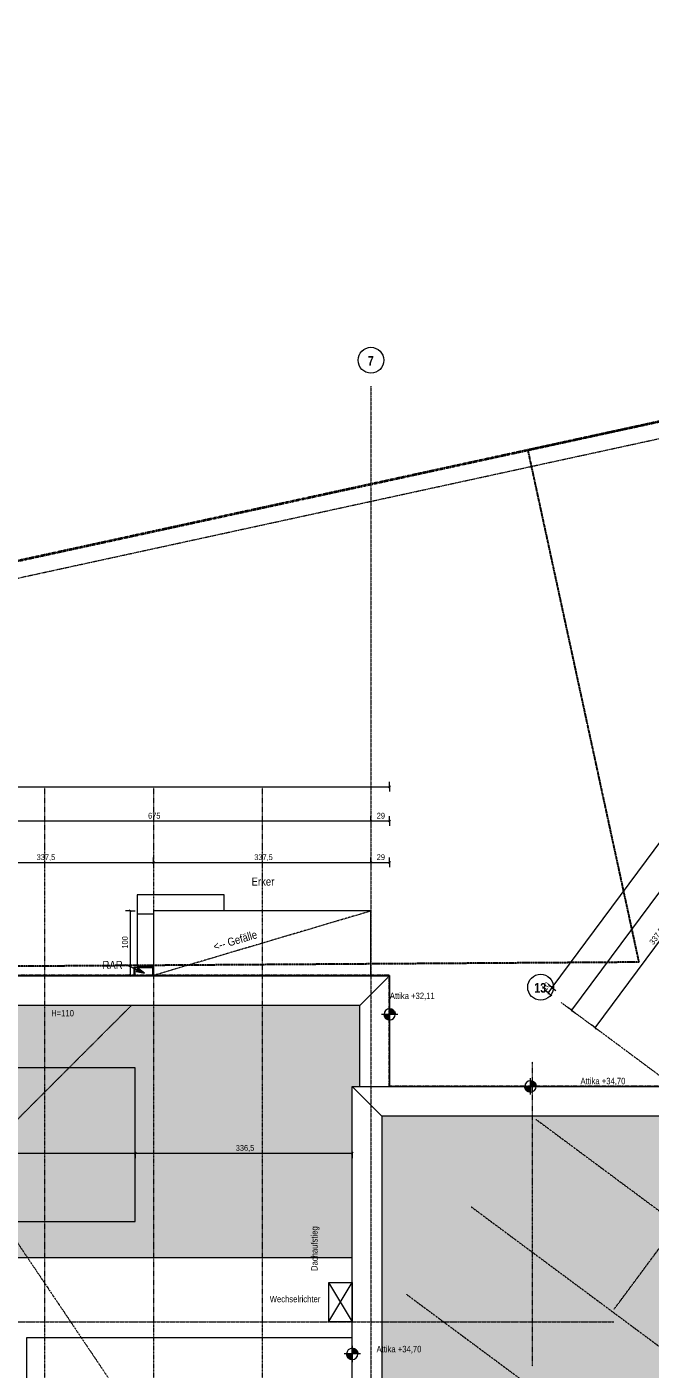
# Model space of a CAD drawing. Header units: centimetres. Extents: x -4512 to 25286, y -2765 to 13485.
# Drawn here: x 19247 to 20215, y 11120 to 13201 of the extents above; entities that cross this region are included whole.
import ezdxf

# ---------------------------------------------------------------- set-up
doc = ezdxf.new("R2010")
doc.units = ezdxf.units.CM
for name, pattern in [('_3D Schnittbereich_', [0.6000000000000001, 0.4, -0.2]), ('_Referenzebene_', [0.6, 0.4, -0.1, 0, -0.1]), ('_Schnittlinie_', [0.6, 0.3, -0.1, 0.1, -0.1]), ('DB_Strichpunkt', [0.28, 0.15, -0.065, 0, -0.065]), ('Grundgrenze', [0.8999999999999999, 0.4, -0.1, 0.1, -0.1, 0.1, -0.1]), ('Rasterlinie', [2.2225, 1.27, -0.3175000000000001, 0.3175000000000001, -0.3175000000000001]), ('Verdeckt 0_5', [0.10584, 0.05292, -0.05292])]:
    doc.linetypes.add(name, pattern=pattern)
for name, color, linetype, lineweight in [('A-ANNO-DIMS', 7, 'Continuous', 5), ('A-ANNO-DIMS-50', 7, 'Continuous', 5), ('A-FLOR', 7, 'Continuous', 9), ('A-FLOR-PATT', 7, 'Continuous', 9), ('A-GENM', 7, 'Continuous', 9), ('A-WALL', 7, 'Continuous', 9), ('G-ANNO-DIMS', 7, 'Continuous', 5), ('I-WALL', 7, 'Continuous', 9), ('S-GRID', 7, 'Continuous', 5), ('S-GRID-IDEN', 7, 'Continuous', 13), ('Text', 7, 'Continuous', 5)]:
    doc.layers.add(name, color=color, linetype=linetype, lineweight=lineweight)
for name, color, linetype, lineweight, true_color in [('A-DETL', 251, 'Continuous', 9, 0x4f4f4f), ('C-PROP-LINE', 96, 'Grundgrenze', 25, 0x008000), ('G-ANNO-SYMB', 9, '_3D Schnittbereich_', 5, 0xc0c0c0)]:
    doc.layers.add(name, color=color, linetype=linetype, lineweight=lineweight, true_color=true_color)
doc.styles.add('Arial Unicode MS_1', font='ARIALUNI.ttf', dxfattribs={"width": 0.85, "height": 9.999999999999998})
doc.styles.add('Arial Unicode MS_3', font='ARIALUNI.ttf', dxfattribs={"width": 0.8, "height": 9})
doc.styles.add('Arial Unicode MS_4', font='ARIALUNI.ttf', dxfattribs={"width": 0.85, "height": 12.5})
doc.styles.add('Arial Unicode MS_B', font='', dxfattribs={"width": 0.8, "height": 14.99999999999999})
doc.styles.get('Arial Unicode MS_B').set_extended_font_data('Arial Unicode MS', bold=True)
doc.dimstyles.new('M_1_100', dxfattribs={"dimscale": 30.48, "dimtxt": 9.052603678738716, "dimasz": 0.0984251968503937, "dimexe": 0.2460629921259842, "dimexo": 0.0625, "dimgap": 0.0328083989501312, "dimtad": 1, "dimdec": 1, "dimrnd": 0.5, "dimdsep": 46, "dimtxsty": 'Arial Unicode MS_3', "dimblk1": 'OBLIQUE', "dimblk2": 'OBLIQUE', "dimsah": 1, "dimcen": 0.09, "dimazin": 0, "dimtfac": 1, "dimtdec": 4, "dimtix": 1, "dimtmove": 0, "dimatfit": 3, "dimfxl": 0.2460629921259842, "dimfxlon": 1, "dimtvp": 1, "dimtolj": 1, "dimtzin": 0, "dimlwd": 13, "dimlwe": 13, "dimarcsym": 2})

# ---------------------------------------------------------------- blocks, each defined once
blk = doc.blocks.new('062_HNP_Attikaverblechung - 062_Attikaverblechung-14013486-DD - FOK AF 300')
at = {"layer": 'A-GENM', "lineweight": 5}
for p, q in [((6.226e-13, -8.46e-13), (516.4228780812256, -8.46e-13)), ((46.00000000000072, -46.00000000000087), (6.226e-13, -8.392e-13)), ((539.5584678330058, -46.00000000000088), (516.4228780812255, -8.934e-13)), ((539.5584678330058, -46.00000000000086), (46.0000000000007, -46.00000000000086))]:
    blk.add_line(p, q, dxfattribs=at)
blk = doc.blocks.new('062_HNP_Attikaverblechung - 062_Attikaverblechung-14013499-DD - FOK AF 300')
at = {"layer": 'A-GENM', "lineweight": 5}
for p, q in [((-45.99999999999915, -46.00000000000087), (6.226e-13, -8.528e-13)), ((6.226e-13, -8.46e-13), (597.1756129919156, -8.46e-13)), ((551.1756129919155, -46.0000000000008), (597.1756129919156, -8.663e-13)), ((551.1756129919155, -46.00000000000086), (-45.99999999999918, -46.00000000000086))]:
    blk.add_line(p, q, dxfattribs=at)
blk = doc.blocks.new('062_HNP_Attikaverblechung - 062_Attikaverblechung-14013502-DD - FOK AF 300')
at = {"layer": 'A-GENM', "lineweight": 5}
for p, q in [((6.091e-13, -8.46e-13), (3877.8623606585, -8.46e-13)), ((3831.8623606585, -46.00000000000037), (3877.8623606585, -8.663e-13)), ((3831.8623606585, -46.00000000000086), (2437.220642900353, -46.00000000000086))]:
    blk.add_line(p, q, dxfattribs=at)
blk = doc.blocks.new('062_HNP_Attikaverblechung - 062_Attikaverblechung-14013503-DD - FOK AF 300')
at = {"layer": 'A-GENM', "lineweight": 5}
for p, q in [((6.226e-13, -8.46e-13), (171.5000000000015, -8.46e-13)), ((46.0000000000007, -46.00000000000086), (6.362e-13, -8.46e-13)), ((171.5000000000014, -46.00000000000086), (171.5000000000015, -8.46e-13)), ((171.5000000000014, -46.00000000000086), (46.0000000000007, -46.00000000000086))]:
    blk.add_line(p, q, dxfattribs=at)
blk = doc.blocks.new('Family - ___-3356438-DD - FOK AF 300')
at = {"layer": 'C-PROP-LINE', "color": 1, "true_color": 0xff0000}
for p, q in [((33347.94712469976, 12544.93648695554), (36279.67961389469, 13181.28907142053)), ((33347.94712469976, 12544.93648695554), (33520.26368687847, 11751.05888498886)), ((33520.26368687847, 11751.05888498886), (30598.00352723634, 11731.71338968652))]:
    blk.add_line(p, q, dxfattribs=at)
blk = doc.blocks.new('Family - ___-4252337-DD - FOK AF 300')
at = {"layer": 'C-PROP-LINE', "color": 5, "lineweight": 35, "true_color": 0x0000ff}
blk.add_line((31470.85341123301, 12137.50046056214), (36279.67961389468, 13181.28907142016), dxfattribs=at)
blk = doc.blocks.new('Family - ___-5162724-DD - FOK AF 300')
at = {"layer": 'C-PROP-LINE', "linetype": '_Referenzebene_'}
for p, q in [((33133.69718792025, 11730.41409288938), (29255.76600759118, 11730.41409288945)), ((33133.69718792026, 11558.58970588136), (33133.69718792025, 11730.41409288938)), ((33592.12338740897, 11558.58970588136), (33133.69718792026, 11558.58970588136))]:
    blk.add_line(p, q, dxfattribs=at)
blk = doc.blocks.new('Raster - Raster horizontal Kreis-118396-DD - FOK AF 300')
at = {"layer": 'S-GRID-IDEN'}
blk.add_circle((0, 0), 0.4000000000000004, dxfattribs=at)
blk = doc.blocks.new('Höhenkoten - Roh-32967-DD - FOK AF 300')
at = {"layer": 'G-ANNO-DIMS'}
h = blk.add_hatch(color=256, dxfattribs=at)
edge = h.paths.add_edge_path()
edge.add_arc((-0.0027363332696677, -1.1e-15), 0.1755155214602179, 89.10670749709578, 180.0000000000002, ccw=False)
edge.add_line((6e-16, 0.1754941900852822), (4e-16, -1.1e-15))
edge.add_line((4e-16, -1.1e-15), (-0.1782518547298856, -6e-16))
h = blk.add_hatch(color=256, dxfattribs=at)
edge = h.paths.add_edge_path()
edge.add_arc((-0.0027363332696677, 3e-16), 0.1755155214602181, 270.89329250290405, 359.99999999999847, ccw=False)
edge.add_line((2e-16, -0.1754941900852832), (4e-16, -1e-15))
edge.add_line((4e-16, -1e-15), (0.1727791881905504, -3.3e-15))
for p, q in [((-0.2527363332696674, 0), (0.2472636667303326, 0)), ((-0.2014091323909538, 0), (0.1981284657474312, 0)), ((8e-16, 0.2549520929039358), (0, -0.2549520929039358)), ((4e-16, -1.1e-15), (6e-16, 0.1754941900852822)), ((-0.1782518547298856, -6e-16), (4e-16, -1.1e-15)), ((0.1727791881905504, -3.3e-15), (4e-16, -1e-15)), ((4e-16, -1e-15), (2e-16, -0.1754941900852832))]:
    blk.add_line(p, q, dxfattribs=at)
blk.add_circle((-0.0027363332696675, 0), 0.1755155214602182, dxfattribs=at)
for centre, radius, start, end in [((-0.0027363332696677, -1.1e-15), 0.1755155214602179, 89.10670749709544, 179.9999999999998), ((-0.0027363332696677, 3e-16), 0.1755155214602181, 270.8932925029036, 359.9999999999981)]:
    blk.add_arc(centre, radius, start, end, dxfattribs=at)
blk = doc.blocks.new('DIMBLOCK10-DD - FOK AF 300')
at = {"layer": 'A-ANNO-DIMS-50', "lineweight": 13}
for p, q in [((19106.38925987919, 11969.90239024601), (19104.88925987919, 11968.40239024601)), ((19106.38925987918, 11969.90239024601), (19106.38925987918, 11977.40239024601)), ((19106.38925987919, 11969.90239024601), (19107.88925987918, 11971.40239024601)), ((19106.38925987919, 11969.90239024601), (19781.38925987919, 11969.90239024601)), ((19106.38925987918, 11969.90239024601), (19106.38925987918, 11962.40239024601)), ((19781.38925987919, 11969.90239024601), (19779.88925987919, 11968.40239024601)), ((19781.38925987918, 11969.90239024601), (19781.38925987918, 11977.40239024601)), ((19781.38925987919, 11969.90239024601), (19782.88925987918, 11971.40239024601)), ((19781.38925987918, 11969.90239024601), (19781.38925987918, 11962.40239024601))]:
    blk.add_line(p, q, dxfattribs=at)
at = {"layer": 'A-ANNO-DIMS-50', "color": 0, "lineweight": 13, "insert": (19435.59103984034, 11982.58464318786), "char_height": 9, "width": 19.91572809322518, "attachment_point": 1, "line_spacing_factor": 1.117605392436879, "style": 'Arial Unicode MS_3'}
blk.add_mtext('675', dxfattribs=at)
blk = doc.blocks.new('_Oblique')
at = {"color": 0, "linetype": 'ByBlock', "lineweight": -2}
blk.add_line((-0.5, -0.5), (0.5, 0.5), dxfattribs=at)
blk = doc.blocks.new('DIMBLOCK11-DD - FOK AF 300')
at = {"layer": 'A-ANNO-DIMS-50', "lineweight": 13}
for p, q in [((19781.38925987919, 11969.90239024601), (19779.88925987919, 11968.40239024601)), ((19781.38925987918, 11969.90239024601), (19781.38925987918, 11977.40239024601)), ((19781.38925987919, 11969.90239024601), (19782.88925987918, 11971.40239024601)), ((19781.38925987919, 11969.90239024601), (19810.32044021221, 11969.90239024601)), ((19781.38925987918, 11969.90239024601), (19781.38925987918, 11962.40239024601)), ((19810.32044021221, 11969.90239024601), (19808.82044021221, 11968.40239024601)), ((19810.32044021221, 11969.90239024601), (19810.32044021221, 11977.40239024601)), ((19810.32044021221, 11969.90239024601), (19811.82044021221, 11971.40239024601)), ((19810.32044021221, 11969.90239024601), (19810.32044021221, 11962.40239024601))]:
    blk.add_line(p, q, dxfattribs=at)
at = {"layer": 'A-ANNO-DIMS-50', "color": 0, "lineweight": 13, "insert": (19790.32270335314, 11982.58464318786), "char_height": 9, "width": 13.27715206215012, "attachment_point": 1, "line_spacing_factor": 1.117605392436879, "style": 'Arial Unicode MS_3'}
blk.add_mtext('29', dxfattribs=at)
blk = doc.blocks.new('DIMBLOCK19-DD - FOK AF 300')
at = {"layer": 'A-ANNO-DIMS-50', "lineweight": 13}
for p, q in [((20494.85802396497, 12218.70215364835), (20092.69293610225, 11676.58755127688)), ((20494.85802396497, 12218.70215364835), (20488.83452838307, 12223.17065462461)), ((20494.85802396497, 12218.70215364835), (20494.54702504384, 12220.80055295999)), ((20494.85802396497, 12218.70215364835), (20495.1690228861, 12216.60375433672)), ((20494.85802396497, 12218.70215364835), (20500.88151954687, 12214.2336526721)), ((20092.69293610225, 11676.58755127688), (20086.66944052035, 11681.05605225313)), ((20092.69293610225, 11676.58755127688), (20092.38193718112, 11678.68595058851)), ((20092.69293610225, 11676.58755127688), (20093.00393502338, 11674.48915196525)), ((20092.69293610225, 11676.58755127688), (20098.71643168415, 11672.11905030062))]:
    blk.add_line(p, q, dxfattribs=at)
at = {"layer": 'A-ANNO-DIMS-50', "color": 0, "lineweight": 13, "insert": (20278.64586684581, 11948.53636818396), "char_height": 9, "width": 19.91572809322518, "attachment_point": 1, "rotation": 53.430307394923965, "line_spacing_factor": 1.117605392436879, "style": 'Arial Unicode MS_3'}
blk.add_mtext('675', dxfattribs=at)
blk = doc.blocks.new('DIMBLOCK45-DD - FOK AF 300')
at = {"layer": 'A-ANNO-DIMS-50', "lineweight": 13}
for p, q in [((15932.38925988315, 12022.97065222287), (15932.38925988315, 12030.47065222287)), ((15932.38925988315, 12022.97065222287), (15933.88925988315, 12024.47065222287)), ((19810.32044021221, 12022.97065222287), (19810.32044021221, 12030.47065222287)), ((19810.32044021221, 12022.97065222287), (19811.82044021221, 12024.47065222287)), ((15932.38925988315, 12022.97065222287), (15930.88925988315, 12021.47065222287)), ((15932.38925988315, 12022.97065222287), (19810.32044021221, 12022.97065222287)), ((15932.38925988315, 12022.97065222287), (15932.38925988315, 12015.47065222287)), ((19810.32044021221, 12022.97065222287), (19808.82044021221, 12021.47065222287)), ((19810.32044021221, 12022.97065222287), (19810.32044021221, 12015.47065222287))]:
    blk.add_line(p, q, dxfattribs=at)
at = {"layer": 'A-ANNO-DIMS-50', "color": 0, "lineweight": 13, "insert": (17858.94943019164, 12035.65290516472), "char_height": 9, "width": 29.77300765451845, "attachment_point": 1, "line_spacing_factor": 1.117605392436879, "style": 'Arial Unicode MS_3'}
blk.add_mtext('3.878', dxfattribs=at)
blk = doc.blocks.new('DIMBLOCK52-DD - FOK AF 300')
at = {"layer": 'A-ANNO-DIMS-50', "lineweight": 13}
for p, q in [((20984.00429908317, 12954.60386433994), (20062.10056821459, 11711.88665797915)), ((20984.00429908317, 12954.60386433994), (20977.98080350126, 12959.07236531619)), ((20984.00429908317, 12954.60386433994), (20983.69330016204, 12956.70226365157)), ((20984.00429908317, 12954.60386433994), (20984.3152980043, 12952.5054650283)), ((20984.00429908317, 12954.60386433994), (20990.02779466507, 12950.13536336369)), ((20062.10056821459, 11711.88665797915), (20056.07707263269, 11716.3551589554)), ((20062.10056821459, 11711.88665797915), (20061.78956929346, 11713.98505729078)), ((20062.10056821459, 11711.88665797915), (20062.41156713573, 11709.78825866751)), ((20062.10056821459, 11711.88665797915), (20068.1240637965, 11707.4181570029))]:
    blk.add_line(p, q, dxfattribs=at)
at = {"layer": 'A-ANNO-DIMS-50', "color": 0, "lineweight": 13, "insert": (20503.02868008965, 12327.5395235601), "char_height": 9, "width": 39.63028721581172, "attachment_point": 1, "rotation": 53.430307394923915, "line_spacing_factor": 1.117605392436879, "style": 'Arial Unicode MS_3'}
blk.add_mtext('1.547,5', dxfattribs=at)
blk = doc.blocks.new('DIMBLOCK53-DD - FOK AF 300')
at = {"layer": 'A-ANNO-DIMS-50', "lineweight": 13}
for p, q in [((20062.10056821459, 11711.88665797915), (20056.07707263269, 11716.3551589554)), ((20062.10056821459, 11711.88665797915), (20061.78956929346, 11713.98505729078)), ((20056.06932421036, 11703.75660009039), (20050.04582862846, 11708.22510106665)), ((20056.06932421036, 11703.75660009039), (20055.75832528923, 11705.85499940203)), ((20062.10056821459, 11711.88665797915), (20056.06932421036, 11703.75660009039)), ((20056.06932421036, 11703.75660009039), (20056.38032313149, 11701.65820077876)), ((20056.06932421036, 11703.75660009039), (20062.09281979226, 11699.28809911414)), ((20062.10056821459, 11711.88665797915), (20062.41156713573, 11709.78825866751)), ((20062.10056821459, 11711.88665797915), (20068.1240637965, 11707.4181570029))]:
    blk.add_line(p, q, dxfattribs=at)
at = {"layer": 'A-ANNO-DIMS-50', "color": 0, "lineweight": 13, "insert": (20045.60335988444, 11710.93466883352), "char_height": 9, "width": 13.27715206215012, "attachment_point": 1, "rotation": 53.430307394923915, "line_spacing_factor": 1.117605392436879, "style": 'Arial Unicode MS_3'}
blk.add_mtext('10', dxfattribs=at)
blk = doc.blocks.new('DIMBLOCK82-DD - FOK AF 300')
at = {"layer": 'A-ANNO-DIMS-50', "lineweight": 13}
for p, q in [((20129.291383565, 11649.43717057305), (20330.37392749408, 11920.49447175568)), ((20330.37392749408, 11920.49447175568), (20324.35043191218, 11924.96297273193)), ((20330.37392749408, 11920.49447175568), (20330.06292857295, 11922.59287106732)), ((20330.37392749408, 11920.49447175568), (20330.68492641521, 11918.39607244405)), ((20330.37392749408, 11920.49447175568), (20336.39742307599, 11916.02597077943)), ((20129.291383565, 11649.43717057304), (20123.26788798309, 11653.90567154929)), ((20129.291383565, 11649.43717057305), (20128.98038464387, 11651.53556988468)), ((20129.291383565, 11649.43717057305), (20129.60238248613, 11647.33877126141)), ((20129.291383565, 11649.43717057304), (20135.31487914691, 11644.9686695968))]:
    blk.add_line(p, q, dxfattribs=at)
at = {"layer": 'A-ANNO-DIMS-50', "color": 0, "lineweight": 13, "insert": (20212.25597215603, 11782.55871022532), "char_height": 9, "width": 29.77300765451845, "attachment_point": 1, "rotation": 53.43030739492002, "line_spacing_factor": 1.117605392436879, "style": 'Arial Unicode MS_3'}
blk.add_mtext('337,5', dxfattribs=at)
blk = doc.blocks.new('DIMBLOCK122-DD - FOK AF 300')
at = {"layer": 'A-ANNO-DIMS-50', "lineweight": 13}
for p, q in [((19106.38925987889, 11905.64023265292), (19104.88925987889, 11904.14023265292)), ((19106.38925987889, 11905.64023265292), (19106.38925987889, 11913.14023265292)), ((19106.38925987889, 11905.64023265292), (19107.88925987888, 11907.14023265292)), ((19106.38925987889, 11905.64023265292), (19443.89005956602, 11905.64023265292)), ((19106.38925987889, 11905.64023265292), (19106.38925987889, 11898.14023265292)), ((19443.89005956602, 11905.64023265292), (19442.39005956602, 11904.14023265292)), ((19443.89005956602, 11905.64023265292), (19443.89005956602, 11913.14023265292)), ((19443.89005956602, 11905.64023265292), (19445.39005956602, 11907.14023265292)), ((19443.89005956602, 11905.64023265292), (19443.89005956602, 11898.14023265292))]:
    blk.add_line(p, q, dxfattribs=at)
at = {"layer": 'A-ANNO-DIMS-50', "color": 0, "lineweight": 13, "insert": (19262.73423986641, 11918.32248559477), "char_height": 9, "width": 29.77300765451845, "attachment_point": 1, "line_spacing_factor": 1.117605392436879, "style": 'Arial Unicode MS_3'}
blk.add_mtext('337,5', dxfattribs=at)
blk = doc.blocks.new('DIMBLOCK123-DD - FOK AF 300')
at = {"layer": 'A-ANNO-DIMS-50', "lineweight": 13}
for p, q in [((19443.89005956602, 11905.64023265292), (19442.39005956602, 11904.14023265292)), ((19443.89005956602, 11905.64023265292), (19443.89005956602, 11913.14023265292)), ((19443.89005956602, 11905.64023265292), (19445.39005956602, 11907.14023265292)), ((19443.89005956602, 11905.64023265292), (19781.38925987892, 11905.64023265292)), ((19443.89005956602, 11905.64023265292), (19443.89005956602, 11898.14023265292)), ((19781.38925987892, 11905.64023265292), (19779.88925987893, 11904.14023265292)), ((19781.38925987892, 11905.64023265292), (19781.38925987892, 11913.14023265292)), ((19781.38925987892, 11905.64023265292), (19782.88925987892, 11907.14023265292)), ((19781.38925987892, 11905.64023265292), (19781.38925987892, 11898.14023265292))]:
    blk.add_line(p, q, dxfattribs=at)
at = {"layer": 'A-ANNO-DIMS-50', "color": 0, "lineweight": 13, "insert": (19600.23423986643, 11918.32248559477), "char_height": 9, "width": 29.77300765451845, "attachment_point": 1, "line_spacing_factor": 1.117605392436879, "style": 'Arial Unicode MS_3'}
blk.add_mtext('337,5', dxfattribs=at)
blk = doc.blocks.new('DIMBLOCK124-DD - FOK AF 300')
at = {"layer": 'A-ANNO-DIMS-50', "lineweight": 13}
for p, q in [((19781.38925987892, 11905.64023265292), (19779.88925987893, 11904.14023265292)), ((19781.38925987892, 11905.64023265292), (19781.38925987892, 11913.14023265292)), ((19781.38925987892, 11905.64023265292), (19782.88925987892, 11907.14023265292)), ((19781.38925987892, 11905.64023265292), (19810.32044021221, 11905.64023265292)), ((19781.38925987892, 11905.64023265292), (19781.38925987892, 11898.14023265292)), ((19810.32044021221, 11905.64023265292), (19808.82044021221, 11904.14023265292)), ((19810.32044021221, 11905.64023265292), (19810.32044021221, 11913.14023265292)), ((19810.32044021221, 11905.64023265292), (19811.82044021221, 11907.14023265292)), ((19810.32044021221, 11905.64023265292), (19810.32044021221, 11898.14023265292))]:
    blk.add_line(p, q, dxfattribs=at)
at = {"layer": 'A-ANNO-DIMS-50', "color": 0, "lineweight": 13, "insert": (19790.322703353, 11918.32248559477), "char_height": 9, "width": 13.27715206215012, "attachment_point": 1, "line_spacing_factor": 1.117605392436879, "style": 'Arial Unicode MS_3'}
blk.add_mtext('29', dxfattribs=at)
blk = doc.blocks.new('DIMBLOCK125-DD - FOK AF 300')
at = {"layer": 'A-ANNO-DIMS-50', "lineweight": 13}
for p, q in [((19407.90627229283, 11830.41409289307), (19400.40627229284, 11830.41409289307)), ((19407.90627229283, 11830.41409289307), (19406.40627229284, 11831.91409289307)), ((19407.90627229283, 11830.41409289307), (19407.90627229283, 11730.41409288938)), ((19407.90627229283, 11830.41409289307), (19409.40627229283, 11828.91409289307)), ((19407.90627229283, 11830.41409289307), (19415.40627229283, 11830.41409289307)), ((19407.90627229283, 11730.41409288938), (19400.40627229284, 11730.41409288938)), ((19407.90627229283, 11730.41409288938), (19406.40627229284, 11731.91409288938)), ((19407.90627229283, 11730.41409288938), (19409.40627229283, 11728.91409288938)), ((19407.90627229283, 11730.41409288938), (19415.40627229283, 11730.41409288938))]:
    blk.add_line(p, q, dxfattribs=at)
at = {"layer": 'A-ANNO-DIMS-50', "color": 0, "lineweight": 13, "insert": (19395.22401935097, 11772.11587285238), "char_height": 9, "width": 19.91572809322518, "attachment_point": 1, "rotation": 90, "line_spacing_factor": 1.117605392436879, "style": 'Arial Unicode MS_3'}
blk.add_mtext('100', dxfattribs=at)
blk = doc.blocks.new('DIMBLOCK134-DD - FOK AF 300')
at = {"layer": 'A-ANNO-DIMS-50', "lineweight": 13}
for p, q in [((18725.72052748357, 11455.0594231145), (18725.72052748357, 11462.5594231145)), ((19415.72052748358, 11455.0594231145), (19415.72052748358, 11462.5594231145)), ((18725.72052748357, 11455.0594231145), (18724.22052748357, 11453.5594231145)), ((18725.72052748357, 11455.0594231145), (18727.22052748357, 11456.5594231145)), ((18725.72052748357, 11455.0594231145), (19415.72052748358, 11455.0594231145)), ((18725.72052748357, 11455.0594231145), (18725.72052748357, 11447.5594231145)), ((19415.72052748358, 11455.0594231145), (19414.22052748358, 11453.5594231145)), ((19415.72052748358, 11455.0594231145), (19417.22052748357, 11456.5594231145)), ((19415.72052748358, 11455.0594231145), (19415.72052748358, 11447.5594231145))]:
    blk.add_line(p, q, dxfattribs=at)
at = {"layer": 'A-ANNO-DIMS-50', "color": 0, "lineweight": 13, "insert": (19062.42230744473, 11467.74167605635), "char_height": 9, "width": 19.91572809322518, "attachment_point": 1, "line_spacing_factor": 1.117605392436879, "style": 'Arial Unicode MS_3'}
blk.add_mtext('690', dxfattribs=at)
blk = doc.blocks.new('DIMBLOCK135-DD - FOK AF 300')
at = {"layer": 'A-ANNO-DIMS-50', "lineweight": 13}
for p, q in [((19415.72052748358, 11455.0594231145), (19415.72052748358, 11462.5594231145)), ((19752.32044021221, 11455.0594231145), (19752.32044021221, 11462.5594231145)), ((19415.72052748358, 11455.0594231145), (19414.22052748358, 11453.5594231145)), ((19415.72052748358, 11455.0594231145), (19417.22052748357, 11456.5594231145)), ((19415.72052748358, 11455.0594231145), (19752.32044021221, 11455.0594231145)), ((19415.72052748358, 11455.0594231145), (19415.72052748358, 11447.5594231145)), ((19752.32044021221, 11455.0594231145), (19750.82044021221, 11453.5594231145)), ((19752.32044021221, 11455.0594231145), (19753.82044021221, 11456.5594231145)), ((19752.32044021221, 11455.0594231145), (19752.32044021221, 11447.5594231145))]:
    blk.add_line(p, q, dxfattribs=at)
at = {"layer": 'A-ANNO-DIMS-50', "color": 0, "lineweight": 13, "insert": (19571.61506399185, 11467.74167605635), "char_height": 9, "width": 29.77300765451845, "attachment_point": 1, "line_spacing_factor": 1.117605392436879, "style": 'Arial Unicode MS_3'}
blk.add_mtext('336,5', dxfattribs=at)

msp = doc.modelspace()

# ---------------------------------------------------------------- hatches: boundary and pattern name
at = {"layer": 'A-FLOR-PATT', "true_color": 0xeef1d8}
h = msp.add_hatch(color=254, dxfattribs=at)
h.paths.add_polyline_path([(15996.59081027089, 10366.41409288959), (16258.69272080971, 10366.4140928896), (16258.69272080971, 11258.64307972818), (17020.82481850425, 11258.64307972818), (17020.82481850425, 11397.41409288946), (17038.32410125745, 11397.41409288947), (17038.32410125745, 11684.16409288946), (15978.38925988319, 11684.16409288946), (15978.38925988319, 10880.91409288349), (16047.38925988318, 10880.91409288348), (16047.38925988318, 10840.91409288348), (16007.38925988318, 10840.91409288348), (16007.38925988318, 10820.91409288348), (15978.38925988319, 10820.91409288348), (15978.38925988319, 10366.41409288959)])
h.paths.add_polyline_path([(17131.30090584521, 10366.41409288959), (17131.30090584521, 10647.15371337579), (17031.22715797567, 10647.15371337579), (17031.22715797567, 10366.41409288959), (17129.2221912896, 10366.41409288959)])
h.paths.add_polyline_path([(18129.23021410232, 10366.41409288959), (18146.27084588423, 10366.41409288959), (18146.27084588423, 10666.21653746148), (18046.1970980147, 10666.21653746148), (18046.1970980147, 10366.41409288959)])
h.paths.add_polyline_path([(18269.17772896189, 10366.41409288959), (18468.06857440147, 10366.41409288959), (18468.06857440147, 10912.41409288946), (17903.38925988042, 10912.41409288904), (17903.38925988042, 10837.2131744621), (18269.1777289619, 10837.2131744621), (18269.17772896189, 10395.01247829866)])
h.paths.add_polyline_path([(18600.13925987919, 10366.41409288959), (18600.13925987919, 10912.41409288945), (18472.06857440147, 10912.41409288946), (18472.06857440147, 10366.41409288959), (18504.23322265709, 10366.41409288959)])
h.paths.add_polyline_path([(16456.30090584279, 10366.41409288959), (16456.30090584279, 10666.2165374615), (16356.22715797326, 10666.2165374615), (16356.22715797326, 10366.4140928896), (16379.21617418006, 10366.41409288959)])
h.paths.add_polyline_path([(17131.30090584521, 10657.15371337579), (17131.30090584521, 10666.2165374615), (17031.22715797567, 10666.2165374615), (17031.22715797567, 10657.15371337579), (17129.2221912896, 10657.15371337579)])
h.paths.add_polyline_path([(18414.38925987067, 10701.91409288952), (18374.38925987067, 10701.91409288952), (18374.38925987067, 10741.91409288952), (18371.88925987556, 10741.91409288952), (18371.88925987556, 10790.91409288952), (18437.38925987556, 10790.91409288952), (18437.38925987556, 10741.91409288952), (18414.38925987067, 10741.91409288952), (18414.38925987067, 10719.67786859526)])
h.paths.add_polyline_path([(17030.82481850426, 11258.64307972818), (17038.32410125745, 11258.64307972818), (17038.32410125745, 11387.41409288946), (17030.82481850426, 11387.41409288946), (17030.82481850426, 11259.74745724903)])
h.paths.add_polyline_path([(18129.23021410232, 11258.91409289009), (18430.39050878765, 11258.91409289009), (18430.39050878765, 11304.91409288924), (18495.89050878764, 11304.91409288924), (18495.89050878764, 11309.91409288987), (19105.39050878805, 11309.91409288987), (19105.39050878805, 11339.91409288986), (19065.39050878805, 11339.91409288986), (19065.39050878805, 11379.91409288987), (19170.89050878804, 11379.91409288987), (19170.89050878804, 11292.91409289009), (19752.32044021227, 11292.91409289009), (19752.32044021227, 11558.58970588137), (19764.32044021227, 11558.58970588137), (19764.32044021227, 11558.66409288946), (19764.25162054168, 11558.66409288946), (19764.25162054168, 11684.16409288946), (18369.60990278354, 11684.16409288946), (18369.60990278354, 11267.39427736654), (18364.60990278354, 11267.39427736654), (18364.60990278354, 11684.16409288946), (17742.24518405668, 11684.16409288946), (17742.24518405668, 11397.41409288947), (17767.38925987984, 11397.41409288946), (17767.38925987984, 11379.91409289013), (17860.88929042805, 11379.91409289013), (17860.88929042805, 11339.91409289013), (17820.89050878748, 11339.91409289013), (17820.89050878748, 11309.91409289014), (17767.38925987984, 11309.91409289014), (17767.38925987984, 11258.91409289009), (18004.22921125072, 11258.91409289009)])
h.paths.add_polyline_path([(17742.24518405668, 11258.91409289009), (17757.38925987983, 11258.91409289009), (17757.38925987983, 11309.91409289014), (17755.39050878747, 11309.91409289014), (17755.39050878747, 11379.91409289013), (17757.38925987983, 11379.91409289013), (17757.38925987983, 11387.41409288946), (17742.24518405668, 11387.41409288946), (17742.24518405668, 11268.35270385336)])
h.paths.add_polyline_path([(16744.88931255924, 11311.41389402181), (16674.88931255924, 11311.41389402181), (16674.88931255924, 11376.91389402179), (16704.88931255924, 11376.91389402179), (16704.88931255924, 11416.91389402179), (16744.88931255924, 11416.91389402179), (16744.88931255924, 11312.16409288947)])
at = {"layer": 'A-FLOR-PATT', "lineweight": 5, "true_color": 0x787878}
h = msp.add_hatch(dxfattribs=at)
h.set_pattern_fill('FP_34', color=8, style=0, pattern_type=2)
h.set_pattern_definition([(49.99999999999999, (-13323.43797770803, 0.09281), (9.109093891767046, -0.7965760923931402), [0.9525, -10.477]), (355.001, (-13323.43797770803, 0.09281), (-1.76227938912879, 9.552899264341262), [0.762, -8.382]), (100.451, (-13322.67888770803, 0.02641), (7.346606168913798, 8.755891205290167), [0.8094899999999999, -8.904]), (46.184, (-13323.43797770803, 2.633), (13.55348007158983, -2.101925771528904), [1.429, -15.716]), (96.636, (-13322.30874770803, 2.458), (11.86984813980185, 12.3715800986795), [1.214, -13.357]), (351.185, (-13323.43797770803, 2.633), (11.87001014356361, 12.37110953761614), [1.143, -12.573]), (21.001, (-13322.16774770803, 1.998), (7.580894514464105, -5.112745188308139), [0.9524999999999998, -10.477]), (326.001, (-13322.16774770803, 1.998), (3.090013181379185, 9.20952395832178), [0.76199, -8.382]), (71.45100000000001, (-13321.53674770803, 1.572), (10.67042682607883, 4.096369654864801), [0.8095, -8.904]), (37.5, (-13323.43797770803, 0.09281), (0.1543183468567411, 4.227552701956937), [0.4191, -7.861000000000001, 0.4191, -8.09, -8.414]), (37.5, (-13323.43797770803, 0.09281), (0.1543183468567411, 4.227552701956937), [-16.789, 0.4191, -7.995]), (7.500999999999999, (-13323.43797770803, 0.09281), (3.340699246934778, 5.008970407332171), [0.4191, -4.431999999999999, 0.4191, -7.671, -3.207]), (7.500999999999999, (-13323.43797770803, 0.09281), (3.340699246934778, 5.008970407332171), [-12.941, 0.4191, -2.788]), (327.501, (-13326.26974770803, 0.09277), (6.779755539736923, -0.2865306639899243), [0.41909, -2.756, 0.41909, -9.487, -13.144]), (327.501, (-13326.26974770803, 0.09277), (6.779755539736923, -0.2865306639899243), [-13.081, 0.41909, -12.725]), (317.501, (-13327.53974770803, 0.09276), (7.4066095414624, 1.271227792458199), [0.41909, -3.708, 0.41909, -6.159, -9.334]), (317.501, (-13327.53974770803, 0.09276), (7.4066095414624, 1.271227792458199), [-10.706, 0.41909, -8.915])])
h.paths.add_polyline_path([(19798.3892598792, 11445.23642300624), (20235.90159618804, 11512.58970588137), (19798.3892598792, 11512.58970588137), (19798.3892598792, 11465.10087130435)])
h = msp.add_hatch(dxfattribs=at)
h.set_pattern_fill('FP_37', color=8, style=0, pattern_type=2)
h.set_pattern_definition([(49.99300000000001, (-13324.65774770803, 5.564), (9.108750334233665, -0.7948712780055054), [0.9523299999999999, -10.476]), (355.014, (-13324.65774770803, 5.564), (-1.761805829239282, 9.548253569111917), [0.7619600000000001, -8.382]), (100.456, (-13323.89837770803, 5.497999999999999), (7.346386486447374, 8.7535821005885), [0.80911, -8.9]), (46.178, (-13324.65774770803, 8.103), (13.55386508192538, -2.098381838694715), [1.429, -15.714]), (96.63899999999997, (-13323.52798770803, 7.928), (11.86966280227685, 12.3682284083148), [1.214, -13.35]), (351.2, (-13324.65774770803, 8.103), (11.8699589722628, 12.36866358976579), [1.143, -12.572]), (21.002, (-13323.38748770803, 7.468), (7.580842113851049, -5.109453771672895), [0.95249, -10.477]), (326.02, (-13323.38748770803, 7.468), (3.089987374363467, 9.20609515626872), [0.7618, -8.38]), (71.445, (-13322.75577770803, 7.042000000000001), (10.67022593460574, 4.096518461384887), [0.8092199999999999, -8.901]), (37.496, (-13324.65774770803, 5.564), (0.1544287955393298, 4.226139816322725), [0.41907, -7.861000000000001, 0.41907, -8.089, -8.413]), (37.496, (-13324.65774770803, 5.564), (0.1544287955393298, 4.226139816322725), [-16.788, 0.41907, -7.994]), (7.508999999999999, (-13324.65774770803, 5.564), (3.341252618365725, 5.007584641347981), [0.4191, -4.431999999999999, 0.4191, -7.671, -3.207]), (7.508999999999999, (-13324.65774770803, 5.564), (3.341252618365725, 5.007584641347981), [-12.941, 0.4191, -2.788]), (327.52, (-13327.48974770803, 5.563), (6.779313178950805, -0.2851259751477317), [0.419, -2.755, 0.419, -9.485, -13.141]), (327.52, (-13327.48974770803, 5.563), (6.779313178950805, -0.2851259751477317), [-13.078, 0.419, -12.722]), (317.519, (-13328.75974770803, 5.563), (7.406271963628473, 1.272141737689179), [0.4189600000000001, -3.707, 0.4189600000000001, -6.157, -9.331]), (317.519, (-13328.75974770803, 5.563), (7.406271963628473, 1.272141737689179), [-10.703, 0.4189600000000001, -8.912])])
h.paths.add_polyline_path([(20363.99997776759, 11043.32157677055), (20348.35015409832, 11141.42947930652), (20324.9002329029, 11158.82571580849), (20341.91627260481, 11181.76313621106), (20341.53296262444, 11184.16608585387), (20323.50312978383, 11159.86208428255), (20232.21873162562, 11227.58107429818), (20316.48754796987, 11341.17444274204), (20289.14399487159, 11512.58970588137), (20235.90159618804, 11512.58970588137), (19798.3892598792, 11445.23642300624), (19798.3892598792, 11438.35878718498), (20347.99801471804, 11054.49776322587)])
h = msp.add_hatch(dxfattribs=at)
h.set_pattern_fill('FP_89', color=8, style=0, pattern_type=2)
h.set_pattern_definition([(50.004, (-13320.94574770803, -3.38), (9.108260036566453, -0.7938885981587598), [0.9524799999999999, -10.477]), (355.016, (-13320.94574770803, -3.38), (-1.761965369992427, 9.550184502665248), [0.7619099999999999, -8.380999999999997]), (100.453, (-13320.18674770803, -3.446), (7.346300526177097, 8.756147644888708), [0.8093100000000001, -8.902000000000001]), (46.18899999999999, (-13320.94574770803, -0.84009), (13.55219084733908, -2.097944526744869), [1.429, -15.716]), (96.636, (-13319.81674770803, -1.015), (11.86873927816719, 12.3724578377496), [1.214, -13.354]), (351.2, (-13320.94574770803, -0.84009), (11.8694297013902, 12.37178126074641), [1.143, -12.571]), (21.012, (-13319.67574770803, -1.475), (7.580225319067717, -5.109781219598812), [0.9524799999999999, -10.477]), (326.013, (-13319.67574770803, -1.475), (3.089742604290463, 9.20905291760409), [0.76181, -8.38]), (71.45100000000001, (-13319.04374770803, -1.9), (10.67011500524774, 4.09858387431402), [0.80942, -8.904]), (37.507, (-13320.94574770803, -3.38), (0.1544107110595343, 4.22677824498874), [0.4191, -7.861000000000001, 0.4191, -8.09, -8.414]), (37.507, (-13320.94574770803, -3.38), (0.1544107110595343, 4.22677824498874), [-16.789, 0.4191, -7.995]), (7.515000000000003, (-13320.94574770803, -3.38), (3.34059742126143, 5.008925919701895), [0.4190699999999999, -4.431999999999998, 0.4190699999999999, -7.669999999999998, -3.206999999999999]), (7.515000000000003, (-13320.94574770803, -3.38), (3.34059742126143, 5.008925919701895), [-12.94, 0.4190699999999999, -2.786999999999999]), (327.514, (-13323.77756770803, -3.38), (6.778976854262027, -0.2844552853784377), [0.419, -2.755, 0.419, -9.485, -13.141]), (327.514, (-13323.77756770803, -3.38), (6.778976854262027, -0.2844552853784377), [-13.078, 0.419, -12.722]), (317.511, (-13325.04774770803, -3.381), (7.405650150521968, 1.27319591896689), [0.41898, -3.707, 0.41898, -6.157999999999999, -9.332]), (317.511, (-13325.04774770803, -3.381), (7.405650150521968, 1.27319591896689), [-10.703, 0.41898, -8.913])])
h.paths.add_polyline_path([(19798.32044021224, 10924.69127732575), (20340.16806715919, 11011.19619682334), (19798.3892598792, 11437.64310165589), (19798.3892598792, 10972.68907636684), (19798.32044021224, 10972.68907636684), (19798.32044021224, 10930.70665138684)])
h = msp.add_hatch(dxfattribs=at)
h.set_pattern_fill('FP_93', color=8, style=0, pattern_type=2)
h.set_pattern_definition([(50.008, (-13316.17174770803, -5.345), (9.10767275760642, -0.7940188539032853), [0.9525, -10.477]), (355.014, (-13316.17174770803, -5.345), (-1.761545092267691, 9.551242217005472), [0.76185, -8.38]), (100.451, (-13315.41274770803, -5.411), (7.345441363947726, 8.756693221119818), [0.8093899999999999, -8.902999999999999]), (46.19300000000001, (-13316.17174770803, -2.806), (13.55167449143593, -2.099133982899782), [1.429, -15.716]), (96.63499999999998, (-13315.04174770803, -2.98), (11.86784637017024, 12.37312844570996), [1.214, -13.355]), (351.198, (-13316.17174770803, -2.806), (11.86819114537599, 12.37364941869693), [1.143, -12.57]), (21.014, (-13314.90174770803, -3.44), (7.579828782684977, -5.110808705594483), [0.9524299999999997, -10.477]), (326.008, (-13314.90174770803, -3.44), (3.089717118354057, 9.209342328774074), [0.7618, -8.38]), (71.454, (-13314.26974770803, -3.866), (10.66863425475347, 4.098512551926728), [0.8094799999999998, -8.903999999999996]), (37.511, (-13316.17174770803, -5.345), (0.154908862346844, 4.227397928320258), [0.4190899999999999, -7.860999999999999, 0.4190899999999999, -8.089999999999996, -8.413999999999996]), (37.511, (-13316.17174770803, -5.345), (0.154908862346844, 4.227397928320258), [-16.78899999999999, 0.4190899999999999, -7.993999999999998]), (7.515000000000003, (-13316.17174770803, -5.345), (3.340466635514029, 5.009917330357617), [0.4190399999999999, -4.431999999999998, 0.4190399999999999, -7.669999999999998, -3.206]), (7.515000000000003, (-13316.17174770803, -5.345), (3.340466635514029, 5.009917330357617), [-12.94, 0.4190399999999999, -2.786999999999999]), (327.508, (-13319.00274770803, -5.346), (6.778103562545585, -0.2846279947701298), [0.41899, -2.755, 0.41899, -9.484, -13.141]), (327.508, (-13319.00274770803, -5.346), (6.778103562545585, -0.2846279947701298), [-13.078, 0.41899, -12.722]), (317.506, (-13320.27274770803, -5.346), (7.405023881546839, 1.273225162224262), [0.4189899999999999, -3.706999999999999, 0.4189899999999999, -6.157999999999998, -9.331999999999997]), (317.506, (-13320.27274770803, -5.346), (7.405023881546839, 1.273225162224262), [-10.703, 0.4189899999999999, -8.912999999999997])])
h.paths.add_polyline_path([(20340.16806715919, 11011.19619682334), (20363.99997776759, 11043.32157677055), (19798.3892598792, 11438.35878718498), (19798.3892598792, 11437.64310165589), (20335.18540941715, 11015.11816450347)])
at = {"layer": 'Text'}
msp.add_hatch(color=256, dxfattribs=at).paths.add_polyline_path([(19429.89693992098, 11734.01243186457), (19419.61964352302, 11741.64831004173), (19417.35548460372, 11736.58951457829)])

# ---------------------------------------------------------------- linework, layer by layer
at = {"layer": 'A-DETL', "color": 7, "linetype": 'Verdeckt 0_5', "lineweight": 5}
for p, q in [((19781.38926015009, 11830.41409290271), (19443.88925616211, 11730.41215090314)), ((19409.85372992238, 11684.16409288944), (18937.07438296244, 11211.38469594707))]:
    msp.add_line(p, q, dxfattribs=at)
at = {"layer": 'A-DETL', "color": 7, "lineweight": 5}
for p, q in [((19490.38926387129, 11746.38183821135), (19488.38926387129, 11746.38183821135)), ((19415.72052748358, 11587.37900154059), (18725.72052748357, 11587.37900154059)), ((19415.72052748358, 11349.37900154059), (19415.72052748358, 11587.37900154059)), ((18725.72052748357, 11349.37900154059), (19415.72052748358, 11349.37900154059))]:
    msp.add_line(p, q, dxfattribs=at)
at = {"layer": 'A-DETL', "color": 5, "lineweight": 5, "true_color": 0x0000ff}
for p, q in [((19715.99344431186, 11254.41409324072), (19752.32044073686, 11254.41409324072)), ((19715.99344431186, 11194.41409324072), (19715.99344431186, 11254.41409324072)), ((19715.99344431186, 11194.41409324072), (19752.32044073686, 11254.41409324072)), ((19752.65630234568, 11193.85936264055), (19715.99344431186, 11254.41409324072)), ((19752.32044073686, 11254.41409324072), (19752.32044073686, 11194.41409324072)), ((19715.99344431186, 11194.41409324072), (19752.32044073686, 11194.41409324072))]:
    msp.add_line(p, q, dxfattribs=at)
at = {"layer": 'A-FLOR'}
for p, q in [((19553.88921881731, 11855.41215118633), (19418.88921881731, 11855.41215118633)), ((19418.88921881731, 11855.41215118633), (19418.88921881731, 11825.41407404165)), ((19553.88921881731, 11830.41409290279), (19553.88921881731, 11855.41215118633)), ((19443.88925616215, 11825.41407404165), (19418.88922546894, 11825.41407404165)), ((19418.88922546894, 11825.41407404165), (19418.88922546894, 11745.41409288945)), ((19781.38925987892, 11830.41409289308), (19443.89005956602, 11830.41409289307)), ((19443.89005956602, 11830.41409289307), (19443.89005956602, 11730.41409288945)), ((19781.38925987891, 11730.41409288943), (19781.38925987892, 11830.41409289308)), ((19418.88922546894, 11745.41409288945), (19443.88925616212, 11745.41409288945)), ((19790.33369973477, 11558.58970588136), (19790.3336932382, 11558.66409288945)), ((19247.48647724826, 11169.41409288944), (19752.32044021221, 11169.41409288944)), ((19247.48647724826, 10961.41409288945), (19247.48647724826, 11169.41409288944)), ((19247.48649349908, 11169.5059076022), (19752.32044021221, 11169.5059076022)), ((19247.48649349908, 11169.41409288943), (19247.48649349908, 11169.5059076022))]:
    msp.add_line(p, q, dxfattribs=at)
at = {"layer": 'A-FLOR', "color": 254, "lineweight": 5, "true_color": 0xcfcfcf}
msp.add_line((19752.32044021223, 11292.91409289008), (18495.89050878762, 11292.91409289008), dxfattribs=at)
at = {"layer": 'A-WALL'}
for p, q in [((19413.8892598922, 11743.41409288943), (19443.8892598922, 11743.41409288942)), ((19413.8892598922, 11730.41409309166), (19413.8892598922, 11743.41409288943)), ((19442.8892598922, 11742.41409288942), (19414.8892598922, 11742.41409288943)), ((19414.8892598922, 11742.41409288943), (19414.8892598922, 11730.41409309166)), ((19442.8892598922, 11730.41409309166), (19442.8892598922, 11742.41409288942)), ((19443.8892598922, 11743.41409288942), (19443.8892598922, 11730.41409309166)), ((15932.38925988315, 11730.41409288945), (19769.38925987323, 11730.41409288945)), ((19769.38925987323, 11730.41409288945), (19769.38925987323, 11730.16409288945)), ((19769.38925987891, 11730.41409288943), (19810.38925987917, 11730.41409288943)), ((19769.38925987891, 11730.41409288943), (19769.38925987891, 11730.16409288945)), ((19810.38925987917, 11730.41409288943), (19810.38925987917, 11558.58970588136)), ((19790.38925987917, 11558.58970588136), (19790.38925987917, 11558.66409288945))]:
    msp.add_line(p, q, dxfattribs=at)
at = {"layer": 'G-ANNO-SYMB', "color": 174, "linetype": '_Schnittlinie_', "lineweight": 13, "true_color": 0x000099}
for p, q in [((20158.70952705644, 11213.35754222928), (21464.8793994668, 12974.06174650137)), ((15795.88874822493, 11193.85936264056), (20158.43375893314, 11193.85936264054))]:
    msp.add_line(p, q, dxfattribs=at)
at = {"layer": 'I-WALL'}
for p, q in [((19764.32044021222, 11558.58970588136), (19764.32044021222, 11558.66409288945)), ((19772.32044021221, 11558.66409288945), (19772.32044021221, 11558.58970588136)), ((19790.32044021222, 11558.66409288945), (19790.32044021222, 11558.58970588136)), ((19798.38925987917, 11512.58970588136), (19798.38925987917, 10972.68907636683))]:
    msp.add_line(p, q, dxfattribs=at)
at = {"layer": 'S-GRID', "linetype": 'Rasterlinie'}
for p, q in [((18502.41447149919, 12187.39254331018), (23164.7274218442, 13200.65458041019)), ((19781.38925987918, 12643.97204820204), (19781.38925987918, 9972.305404080018)), ((18899.56614064219, 11811.97786224264), (20876.99465900509, 8872.286200087112)), ((20076.70178516409, 11688.45050902407), (21669.80022743291, 10506.61815806671))]:
    msp.add_line(p, q, dxfattribs=at)
at = {"layer": 'S-GRID', "color": 8, "linetype": 'DB_Strichpunkt', "true_color": 0x808080}
for p, q in [((19275.13925987918, 12021.71955622217), (19275.13925987918, 10129.04541726987)), ((19443.88925987918, 12021.71955622217), (19443.88925987917, 10129.04541726987)), ((19612.63925987917, 12021.71955622217), (19612.63925987917, 10129.04541726987)), ((20031.45992136332, 11596.58970588156), (20031.45992136332, 11124.91409288944)), ((20037.35823040625, 11507.52262880298), (21580.71285172417, 10362.59076420567)), ((19936.81695844057, 11371.99397821011), (21480.17157975848, 10227.0621136128)), ((19836.27568647489, 11236.46532761724), (21379.6303077928, 10091.53346301993))]:
    msp.add_line(p, q, dxfattribs=at)
at = {"layer": 'Text'}
for p, q in [((19401.32574260052, 11746.80000782321), (19401.03753947551, 11746.80000782321)), ((19429.89693992098, 11734.01243186457), (19401.32574260052, 11746.80000782321)), ((19419.61964352302, 11741.64831004173), (19417.35548460372, 11736.58951457829)), ((19417.35548460372, 11736.58951457829), (19429.89693992098, 11734.01243186457)), ((19429.89693992098, 11734.01243186457), (19419.61964352302, 11741.64831004173))]:
    msp.add_line(p, q, dxfattribs=at)

# ---------------------------------------------------------------- block references
at = {"layer": 'A-GENM'}
for name, p in [('062_HNP_Attikaverblechung - 062_Attikaverblechung-14013502-DD - FOK AF 300', (15932.38925988315, 11730.16409288946)), ('062_HNP_Attikaverblechung - 062_Attikaverblechung-14013486-DD - FOK AF 300', (19752.32044021221, 11558.58970588136))]:
    msp.add_blockref(name, p, dxfattribs=at)
for name, p, rotation in [('062_HNP_Attikaverblechung - 062_Attikaverblechung-14013503-DD - FOK AF 300', (19810.25162054166, 11730.16409288945), 270), ('062_HNP_Attikaverblechung - 062_Attikaverblechung-14013499-DD - FOK AF 300', (19752.32044021221, 10961.41409288945), 90)]:
    msp.add_blockref(name, p, dxfattribs=dict(at, rotation=rotation))
at = {"layer": 'C-PROP-LINE', "color": 5, "lineweight": 35, "true_color": 0x0000ff}
msp.add_blockref('Family - ___-4252337-DD - FOK AF 300', (-13323.37674770803, 0), dxfattribs=at)
at = {"layer": 'C-PROP-LINE', "linetype": '_Referenzebene_'}
msp.add_blockref('Family - ___-5162724-DD - FOK AF 300', (-13323.37674770803, 0), dxfattribs=at)
at = {"layer": 'C-PROP-LINE', "color": 1, "true_color": 0xff0000}
msp.add_blockref('Family - ___-3356438-DD - FOK AF 300', (-13323.37674770803, 0), dxfattribs=at)
at = {"layer": 'G-ANNO-DIMS', "extrusion": (0, 0, -1), "xscale": 49.99999999999998, "yscale": 49.99999999999998, "zscale": 49.99999999999998}
for p in [(-19810.25162054164, 11670.0942692408), (-19752.3204402122, 11143.88948665693)]:
    msp.add_blockref('Höhenkoten - Roh-32967-DD - FOK AF 300', p, dxfattribs=at)
at = {"layer": 'G-ANNO-DIMS', "extrusion": (0, 0, -1), "xscale": 49.99999999999998, "yscale": 49.99999999999998, "zscale": 49.99999999999998, "rotation": 180}
msp.add_blockref('Höhenkoten - Roh-32967-DD - FOK AF 300', (-20028.95207284537, 11558.58970588136), dxfattribs=at)
at = {"layer": 'S-GRID-IDEN', "xscale": 49.99999999999998, "yscale": 49.99999999999998, "zscale": 49.99999999999998}
for p, rotation in [((19781.38925987917, 12683.97204820204), 180), ((20044.57647539392, 11712.28251423075), 233.4303073949236)]:
    msp.add_blockref('Raster - Raster horizontal Kreis-118396-DD - FOK AF 300', p, dxfattribs=dict(at, rotation=rotation))

# ---------------------------------------------------------------- texts
at = {"layer": 'G-ANNO-DIMS', "char_height": 9.999999999999998, "width": 83.03949313621963, "attachment_point": 1, "line_spacing_factor": 1.117605392436879, "style": 'Arial Unicode MS_1'}
for s, insert in [('Attika +32,11', (19810.63408165679, 11703.92130810441)), ('Attika +34,70', (20106.46659937717, 11571.87959892208)), ('Attika +34,70', (19790.03438454181, 11156.44081193324))]:
    msp.add_mtext(s, dxfattribs=dict(at, insert=insert))
at = {"layer": 'S-GRID-IDEN', "color": 191, "lineweight": 25, "true_color": 0xb46efa, "char_height": 14.99999999999999, "attachment_point": 1, "style": 'Arial Unicode MS_B'}
for s, insert, width in [('\\fArial Unicode MS|b1|i0|c0|p34|;\\W.8;7', (19776.34925987916, 12690.5324648687), 11.86497499999999), ('13', (20034.65647539392, 11718.84293089741), 23.72994999999998)]:
    msp.add_mtext(s, dxfattribs=dict(at, insert=insert, width=width))
at = {"layer": 'Text', "attachment_point": 1}
for s, insert, char_height, width, style in [('Erker', (19596.05017258516, 11882.26163079192), 12.5, 43.2710828125, 'Arial Unicode MS_4'), ('RAR', (19364.83324260051, 11753.05000782321), 12.5, 37.8196078125, 'Arial Unicode MS_4'), ('H=110', (19285.30842919225, 11677.0418003579), 10, 43.6118, 'Arial Unicode MS_1'), ('Wechselrichter', (19624.36179715376, 11233.98810481424), 10, 97.78583281249998, 'Arial Unicode MS_1')]:
    msp.add_mtext(s, dxfattribs=dict(at, insert=insert, char_height=char_height, width=width, style=style))
for s, insert, char_height, width, rotation, style in [('<-- Gefälle', (19535.61693844708, 11780.94742037213), 12.5, 84.8385796875, 16.30972335443305, 'Arial Unicode MS_4'), ('Dachaufstieg', (19688.54840848447, 11272.46853970989), 10, 86.2014484375, 90, 'Arial Unicode MS_1')]:
    msp.add_mtext(s, dxfattribs=dict(at, insert=insert, char_height=char_height, width=width, rotation=rotation, style=style))

# ---------------------------------------------------------------- dimensions: what is measured, and where the dimension line sits
at = {"layer": 'A-ANNO-DIMS', "lineweight": 13}
for base, p1, p2, angle, override, picture, middle in [((20062.10056821459, 11711.88665797914), (20990.02779466507, 12950.13536336369), (20068.1240637965, 11707.4181570029), 53.43030739492399, {"dimpost": '<>', "dimfxl": 1547.337243129164}, 'DIMBLOCK52-DD - FOK AF 300', (20518.55631464232, 12336.58068523298)), ((20092.69293610225, 11676.58755127687), (20500.88151954687, 12214.2336526721), (20098.71643168415, 11672.11905030062), 53.43030739492396, {"dimpost": '<>', "dimfxl": 675.0000000000098}, 'DIMBLOCK19-DD - FOK AF 300', (20289.27936102705, 11950.98027653605)), ((20330.37392749408, 11920.49447175568), (20123.26788798309, 11653.90567154929), (20336.39742307599, 11916.02597077943), 53.43030739492029, {"dimpost": '<>', "dimfxl": 337.8331688828273}, 'DIMBLOCK82-DD - FOK AF 300', (20225.33653652299, 11788.3012452378)), ((19407.90627229284, 11730.41409288939), (19415.40627229283, 11830.41409289307), (19415.40627229283, 11730.41409288938), 89.99999999999991, {"dimpost": '<>', "dimfxl": 100.0000000036853}, 'DIMBLOCK125-DD - FOK AF 300', (19402.3080457995, 11780.41409289122)), ((20056.06932421036, 11703.75660009039), (20068.1240637965, 11707.4181570029), (20062.09281979226, 11699.28809911414), 53.43030739492556, {"dimpost": '<>', "dimfxl": 10.12293166593043}, 'DIMBLOCK53-DD - FOK AF 300', (20054.58882720592, 11711.15705310821))]:
    dim = msp.add_linear_dim(base=base, p1=p1, p2=p2, angle=angle, dimstyle='M_1_100', override=override, dxfattribs=at)
    dim.commit()
    dim.dimension.update_dxf_attribs({"geometry": picture, "text_midpoint": middle})
for base, p1, p2, override, picture, middle in [((19810.32044021221, 12022.97065222287), (15932.38925988315, 12015.47065222287), (19810.32044021221, 12015.47065222287), {"dimpost": '<>', "dimfxl": 3877.931180329064}, 'DIMBLOCK45-DD - FOK AF 300', (17871.35485004768, 12028.56887871621)), ((19781.38925987918, 11969.90239024601), (19106.38925987918, 11977.40239024601), (19781.38925987918, 11977.40239024601), {"dimpost": '<>', "dimfxl": 675}, 'DIMBLOCK10-DD - FOK AF 300', (19443.88925987918, 11975.50061673935)), ((19810.32044021221, 11969.90239024601), (19781.38925987918, 11977.40239024601), (19810.32044021221, 11962.40239024601), {"dimpost": '<>', "dimfxl": 32.5885439297704}, 'DIMBLOCK11-DD - FOK AF 300', (19795.8548500457, 11975.50061673935)), ((19443.89005956602, 11905.64023265292), (19106.38925987889, 11898.14023265292), (19443.89005956602, 11898.14023265292), {"dimpost": '<>', "dimfxl": 337.5007996871354}, 'DIMBLOCK122-DD - FOK AF 300', (19275.13965972246, 11911.23845914626)), ((19781.38925987892, 11905.64023265292), (19443.89005956602, 11898.14023265292), (19781.38925987892, 11898.14023265292), {"dimpost": '<>', "dimfxl": 337.4992003128937}, 'DIMBLOCK123-DD - FOK AF 300', (19612.63965972247, 11911.23845914626)), ((19810.32044021221, 11905.64023265292), (19781.38925987892, 11898.14023265292), (19810.32044021221, 11898.14023265292), {"dimpost": '<>', "dimfxl": 28.93118033329665}, 'DIMBLOCK124-DD - FOK AF 300', (19795.85485004557, 11911.23845914626)), ((19415.72052748358, 11455.0594231145), (18725.72052748357, 11462.5594231145), (19415.72052748358, 11462.5594231145), {"dimpost": '<>', "dimfxl": 690.0000000000073}, 'DIMBLOCK134-DD - FOK AF 300', (19070.72052748358, 11460.65764960784)), ((19752.32044021221, 11455.0594231145), (19415.72052748358, 11462.5594231145), (19752.32044021221, 11462.5594231145), {"dimpost": '<>', "dimfxl": 336.5999127286341}, 'DIMBLOCK135-DD - FOK AF 300', (19584.0204838479, 11460.65764960784))]:
    dim = msp.add_linear_dim(base=base, p1=p1, p2=p2, dimstyle='M_1_100', override=override, dxfattribs=at)
    dim.commit()
    dim.dimension.update_dxf_attribs({"geometry": picture, "text_midpoint": middle})

doc.saveas('drawing.dxf')
